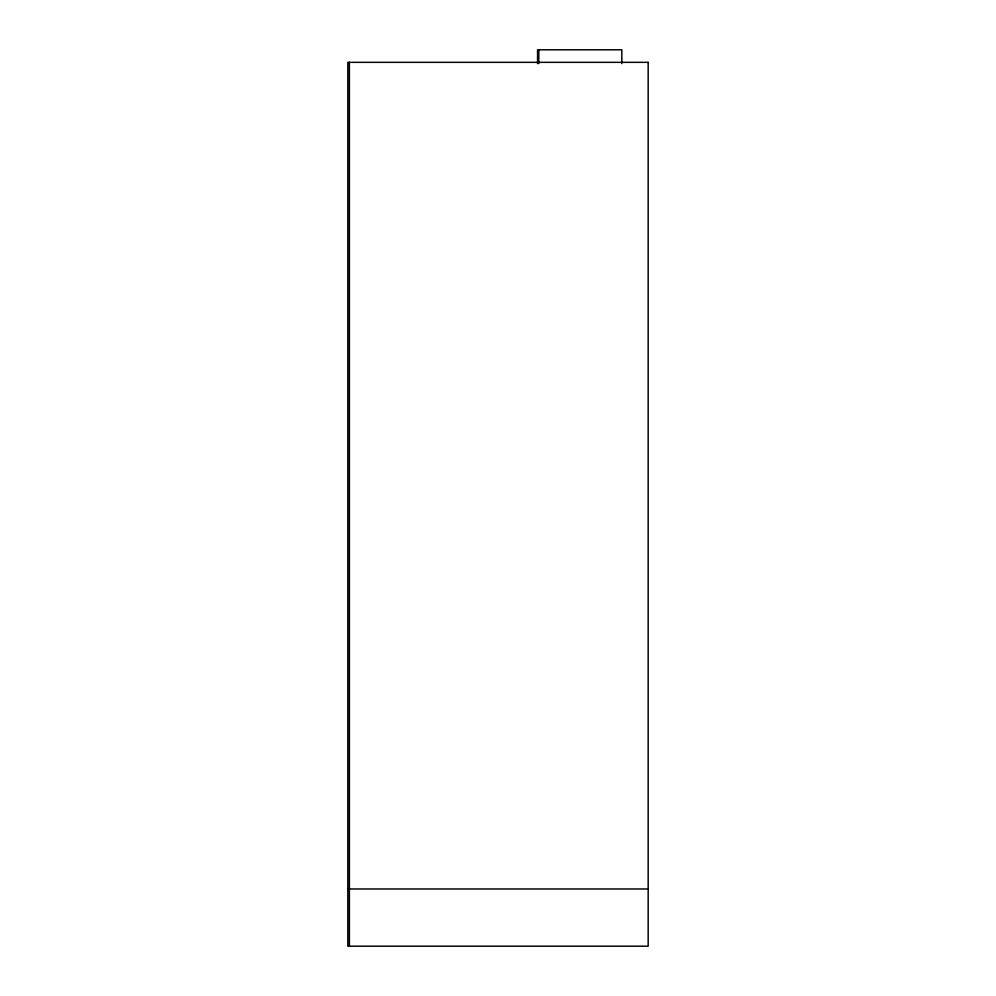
<?xml version="1.0" encoding="UTF-8"?>
<svg xmlns="http://www.w3.org/2000/svg" width="996" height="996" viewBox="0 0 996 996"><rect width="100%" height="100%" fill="white"/><g stroke="black" fill="none" stroke-linecap="round" stroke-linejoin="round"><path stroke-width="1.49" d="M347.828 888.98L648.172 888.98M621.815 63.595L621.815 49.8L537.554 49.8L537.554 63.595M538.811 49.8L538.811 63.595M349.384 62.337L349.384 946.2M648.172 62.337L347.828 62.337L347.828 946.2L648.172 946.2L648.172 62.337"/></g></svg>
